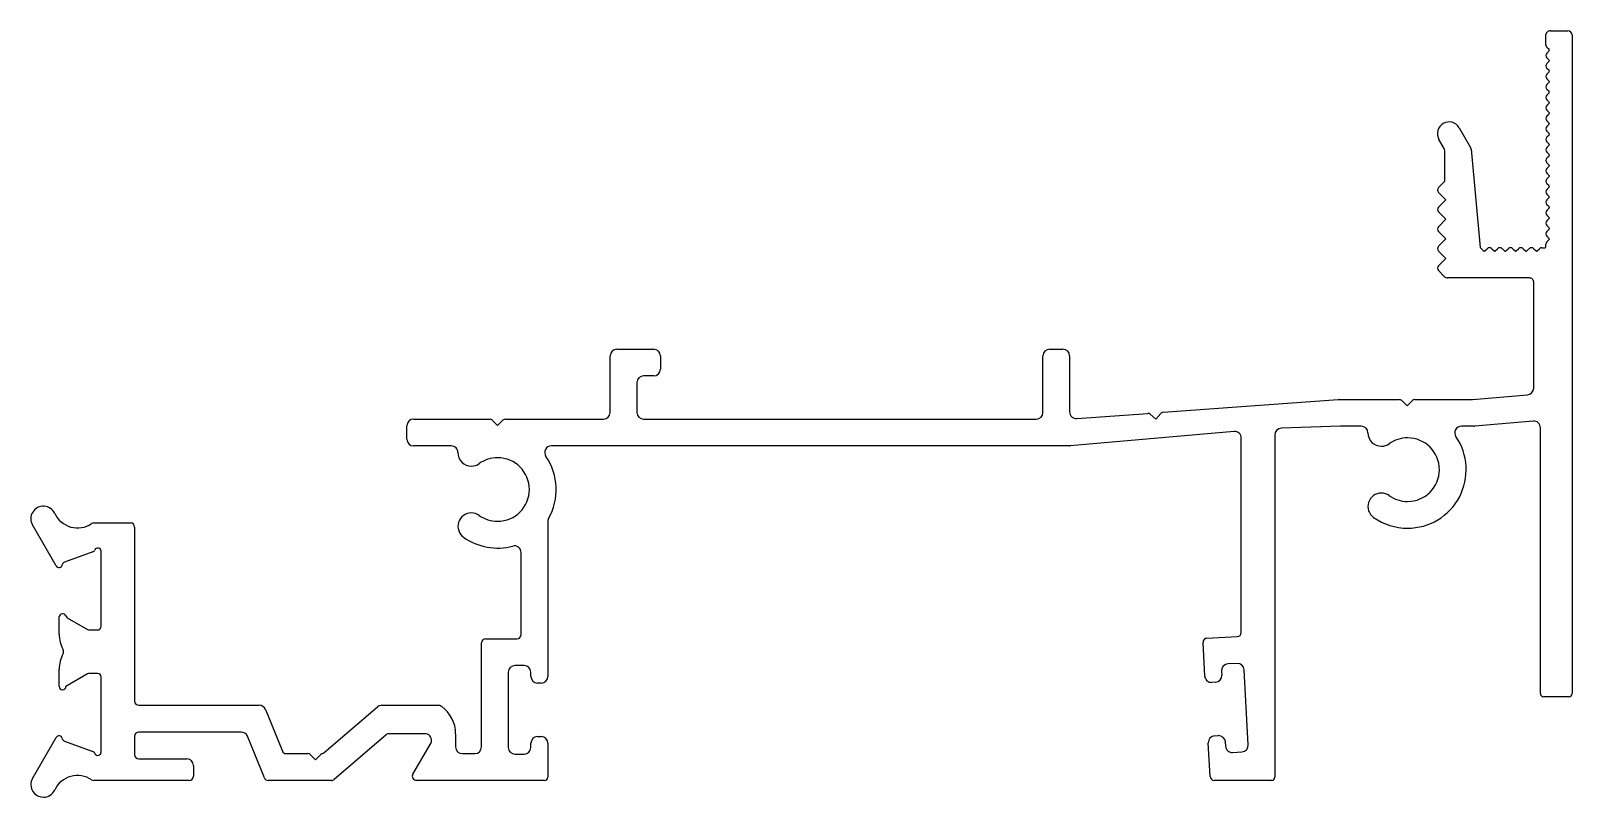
# Model space of a CAD drawing. Header units: inches. Extents: x -45.1 to 47, y -0.8 to 45.
import ezdxf

# ---------------------------------------------------------------- set-up
doc = ezdxf.new("R2010")
doc.units = ezdxf.units.IN
doc.header["$MEASUREMENT"] = 0
doc.layers.add('BEAD', color=152, linetype='Continuous')

msp = doc.modelspace()

# ---------------------------------------------------------------- linework, layer by layer
at = {"layer": 'BEAD', "color": 7, "linetype": 'Continuous'}
for p, q in [((45.411, 44.122), (45.411, 44.721)), ((45.661, 44.971), (46.731, 44.971)), ((46.981, 44.721), (46.981, 5.354)), ((45.605, 43.844), (45.47, 43.979)), ((45.47, 43.639), (45.605, 43.774)), ((45.605, 43.217), (45.47, 43.352)), ((45.47, 43.012), (45.605, 43.147)), ((45.605, 42.59), (45.47, 42.725)), ((45.47, 42.385), (45.605, 42.52)), ((45.605, 41.963), (45.47, 42.098)), ((45.47, 41.758), (45.605, 41.893)), ((45.605, 41.337), (45.47, 41.471)), ((45.47, 41.131), (45.605, 41.266)), ((45.605, 40.71), (45.47, 40.844)), ((45.47, 40.505), (45.605, 40.639)), ((45.605, 40.083), (45.47, 40.217)), ((45.47, 39.878), (45.605, 40.012)), ((40.235, 39.173), (40.912, 38)), ((45.605, 39.456), (45.47, 39.59)), ((45.47, 39.251), (45.605, 39.385)), ((45.605, 38.829), (45.47, 38.963)), ((45.47, 38.624), (45.605, 38.758)), ((39.336, 37.93), (39.023, 38.473)), ((39.37, 35.978), (39.37, 37.803)), ((40.945, 37.896), (41.474, 32.024)), ((45.605, 38.202), (45.47, 38.336)), ((45.47, 37.997), (45.605, 38.131)), ((45.605, 37.575), (45.47, 37.71)), ((45.47, 37.37), (45.605, 37.504)), ((45.605, 36.948), (45.47, 37.083)), ((45.47, 36.743), (45.605, 36.877)), ((38.988, 35.596), (39.37, 35.978)), ((45.605, 36.321), (45.47, 36.456)), ((45.47, 36.116), (45.605, 36.251)), ((39.429, 34.868), (38.988, 35.309)), ((45.605, 35.694), (45.47, 35.829)), ((45.47, 35.489), (45.605, 35.624)), ((45.605, 35.067), (45.47, 35.202)), ((45.47, 34.862), (45.605, 34.997)), ((38.988, 34.428), (39.429, 34.868)), ((39.429, 33.7), (38.988, 34.14)), ((45.605, 34.441), (45.47, 34.575)), ((45.47, 34.235), (45.605, 34.37)), ((38.988, 33.259), (39.429, 33.7)), ((45.605, 33.814), (45.47, 33.948)), ((45.47, 33.608), (45.605, 33.743)), ((45.605, 33.187), (45.47, 33.321)), ((39.429, 32.532), (38.988, 32.972)), ((38.988, 32.091), (39.429, 32.532)), ((45.47, 32.982), (45.605, 33.116)), ((45.605, 32.56), (45.47, 32.694)), ((45.47, 32.355), (45.605, 32.489)), ((39.429, 31.363), (38.988, 31.804)), ((38.988, 30.923), (39.429, 31.363)), ((41.474, 32.024), (41.689, 31.81)), ((41.759, 31.81), (41.894, 31.944)), ((42.181, 31.944), (42.316, 31.81)), ((42.386, 31.81), (42.521, 31.944)), ((42.808, 31.944), (42.942, 31.81)), ((43.013, 31.81), (43.148, 31.944)), ((43.435, 31.944), (43.569, 31.81)), ((43.64, 31.81), (43.774, 31.944)), ((44.062, 31.944), (44.196, 31.81)), ((44.267, 31.81), (44.401, 31.944)), ((44.689, 31.944), (44.823, 31.81)), ((44.894, 31.81), (45.028, 31.944)), ((45.172, 32.004), (45.36, 32.004)), ((45.411, 32.055), (45.411, 32.211)), ((39.356, 30.268), (38.988, 30.635)), ((44.431, 30.195), (39.532, 30.195)), ((44.681, 23.614), (44.681, 29.945)), ((-10.099, 25.938), (-7.899, 25.938)), ((15.761, 25.938), (16.555, 25.938)), ((-10.499, 22.154), (-10.499, 25.538)), ((-7.499, 25.538), (-7.499, 24.738)), ((15.361, 22.154), (15.361, 25.538)), ((16.955, 25.538), (16.955, 22.185)), ((-7.899, 24.338), (-8.499, 24.338)), ((-8.899, 23.938), (-8.899, 22.154)), ((41.024, 22.928), (44.315, 23.216)), ((22.535, 22.165), (32.991, 22.925)), ((33.021, 22.926), (36.654, 22.926)), ((36.798, 22.867), (37.118, 22.546)), ((37.118, 22.546), (37.439, 22.867)), ((37.582, 22.926), (40.988, 22.926)), ((-22.649, 20.554), (-22.649, 21.354)), ((-22.249, 21.754), (-17.69, 21.754)), ((-17.546, 21.695), (-17.226, 21.374)), ((-17.226, 21.374), (-16.905, 21.695)), ((-16.762, 21.754), (-10.899, 21.754)), ((-8.499, 21.754), (14.961, 21.754)), ((17.384, 21.791), (21.62, 22.099)), ((21.767, 22.05), (22.106, 21.758)), ((22.106, 21.758), (22.396, 22.095)), ((33.138, 21.332), (29.596, 21.205)), ((34.38, 21.332), (33.153, 21.332)), ((41.128, 21.332), (40.366, 21.332)), ((44.646, 21.638), (41.163, 21.334)), ((45.081, 5.354), (45.081, 21.24)), ((26.776, 21.013), (16.978, 20.156)), ((27.211, 8.998), (27.211, 20.614)), ((29.211, 20.805), (29.211, 0.354)), ((-19.991, 20.154), (-22.249, 20.154)), ((16.943, 20.154), (-14.011, 20.154)), ((-14.218, 15.688), (-14.218, 10.854)), ((-43.602, 12.98), (-45.013, 15.425)), ((-41.344, 15.55), (-39.164, 15.55)), ((-38.914, 15.3), (-38.914, 4.894)), ((-40.914, 9.35), (-40.914, 13.85)), ((-41.417, 13.812), (-43.101, 13.199)), ((-15.818, 8.874), (-15.818, 13.778)), ((-14.218, 10.854), (-14.218, 6.374)), ((-43.414, 8.896), (-43.414, 9.924)), ((-42.933, 9.877), (-41.721, 9.177)), ((-41.619, 9.15), (-41.114, 9.15)), ((-18.188, 2.154), (-18.188, 8.374)), ((-17.938, 8.624), (-16.068, 8.624)), ((25.029, 6.394), (24.925, 8.391)), ((25.161, 8.654), (26.974, 8.749)), ((-43.414, 5.776), (-43.414, 6.804)), ((-41.721, 6.523), (-43.014, 5.776)), ((-41.114, 6.55), (-41.619, 6.55)), ((-16.588, 6.624), (-16.588, 2.124)), ((-15.638, 7.024), (-16.188, 7.024)), ((-15.238, 6.374), (-15.238, 6.624)), ((26.035, 6.697), (26.048, 6.447)), ((26.962, 7.146), (26.413, 7.117)), ((27.618, 2.273), (27.383, 6.767)), ((-40.914, 1.85), (-40.914, 6.35)), ((-14.618, 5.974), (-14.838, 5.974)), ((25.669, 6.027), (25.45, 6.015)), ((-38.664, 4.644), (-31.469, 4.644)), ((-24.136, 4.644), (-20.797, 4.644)), ((46.781, 5.154), (45.281, 5.154)), ((-31.098, 4.395), (-30.086, 1.91)), ((-27.58, 1.815), (-24.396, 4.548)), ((-38.914, 2.794), (-38.914, 1.694)), ((-32.544, 3.044), (-38.664, 3.044)), ((-31.161, 0.31), (-32.174, 2.795)), ((-23.878, 2.884), (-26.989, 0.214)), ((-21.567, 2.944), (-23.715, 2.944)), ((-19.73, 2.944), (-19.73, 2.154)), ((-14.838, 2.774), (-14.618, 2.774)), ((25.617, 2.819), (25.837, 2.831)), ((-45.013, 0.275), (-43.602, 2.72)), ((-43.101, 2.501), (-41.417, 1.888)), ((-22.285, 0.529), (-21.202, 2.406)), ((-15.238, 2.124), (-15.238, 2.374)), ((-14.218, 2.374), (-14.218, 0.354)), ((25.344, 0.391), (25.239, 2.399)), ((26.257, 2.452), (26.27, 2.203)), ((26.691, 1.824), (27.24, 1.853)), ((-38.664, 1.444), (-35.798, 1.444)), ((-35.398, 1.044), (-35.398, 0.4)), ((-29.854, 1.754), (-28.57, 1.754)), ((-28.427, 1.695), (-28.106, 1.374)), ((-28.106, 1.374), (-27.779, 1.701)), ((-19.33, 1.754), (-18.588, 1.754)), ((-16.188, 1.724), (-15.638, 1.724)), ((-35.648, 0.15), (-41.344, 0.15)), ((-27.151, 0.154), (-30.93, 0.154)), ((-14.418, 0.154), (-22.069, 0.154)), ((29.011, 0.154), (25.593, 0.154))]:
    msp.add_line(p, q, dxfattribs=at)
for centre, radius, start, end in [((45.661, 44.721), 0.25, 89.99996, 180.00004), ((46.731, 44.721), 0.25, 0, 90), ((45.614, 44.122), 0.203, 180, 225), ((45.614, 43.495), 0.203, 135, 180), ((45.614, 43.495), 0.203, 180, 225), ((45.569, 43.809), 0.05, 314.99996, 45.00004), ((45.614, 42.869), 0.203, 135, 180), ((45.614, 42.869), 0.203, 180, 225), ((45.614, 42.242), 0.203, 135, 180), ((45.569, 43.182), 0.05, 314.99996, 45.00004), ((45.569, 42.555), 0.05, 314.99996, 45.00004), ((45.614, 42.242), 0.203, 180, 225), ((45.614, 41.615), 0.203, 135, 180), ((45.614, 41.615), 0.203, 180, 225), ((45.569, 41.928), 0.05, 314.99996, 45.00004), ((45.614, 40.988), 0.203, 135, 180), ((45.614, 40.988), 0.203, 180, 225), ((45.569, 41.301), 0.05, 314.99996, 45.00004), ((45.569, 40.674), 0.05, 314.99996, 45.00004), ((45.614, 40.361), 0.203, 135, 180), ((45.614, 40.361), 0.203, 180, 225), ((45.614, 39.734), 0.203, 135, 180), ((45.614, 39.734), 0.203, 180, 225), ((45.569, 40.047), 0.05, 314.99996, 45.00004), ((39.629, 38.823), 0.7, 30.00001, 210.00001), ((45.614, 39.107), 0.203, 135, 180), ((45.614, 39.107), 0.203, 180, 225), ((45.569, 39.42), 0.05, 314.99996, 45.00004), ((45.569, 38.794), 0.05, 314.99996, 45.00004), ((39.116, 37.803), 0.254, 0, 29.99996), ((40.692, 37.873), 0.254, 5.14986, 30), ((45.614, 38.48), 0.203, 135, 180), ((45.614, 38.48), 0.203, 180, 225), ((45.614, 37.853), 0.203, 135, 180), ((45.614, 37.853), 0.203, 180, 225), ((45.569, 38.167), 0.05, 314.99996, 45.00004), ((45.614, 37.226), 0.203, 135, 180), ((45.614, 37.226), 0.203, 180, 225), ((45.569, 37.54), 0.05, 314.99996, 45.00004), ((45.569, 36.913), 0.05, 314.99996, 45.00004), ((45.614, 36.599), 0.203, 135, 180), ((45.614, 36.599), 0.203, 180, 225), ((45.614, 35.972), 0.203, 135, 180), ((45.614, 35.972), 0.203, 180, 225), ((45.569, 36.286), 0.05, 314.99996, 45.00004), ((39.132, 35.452), 0.203, 135, 180), ((39.132, 35.452), 0.203, 180, 225), ((45.614, 35.346), 0.203, 135, 180), ((45.614, 35.346), 0.203, 180, 225), ((45.569, 35.659), 0.05, 314.99996, 45.00004), ((45.569, 35.032), 0.05, 314.99996, 45.00004), ((39.132, 34.284), 0.203, 135, 180), ((39.132, 34.284), 0.203, 180, 225), ((45.614, 34.719), 0.203, 135, 180), ((45.614, 34.719), 0.203, 180, 225), ((45.614, 34.092), 0.203, 135, 180), ((45.614, 34.092), 0.203, 180, 225), ((45.569, 34.405), 0.05, 314.99996, 45.00004), ((39.132, 33.116), 0.203, 135, 180), ((45.614, 33.465), 0.203, 135, 180), ((45.614, 33.465), 0.203, 180, 225), ((45.569, 33.778), 0.05, 314.99996, 45.00004), ((45.569, 33.151), 0.05, 314.99996, 45.00004), ((39.132, 33.116), 0.203, 180, 225), ((45.614, 32.838), 0.203, 135, 180), ((45.614, 32.838), 0.203, 180, 225), ((45.614, 32.211), 0.203, 135, 180), ((45.569, 32.524), 0.05, 314.99996, 45.00004), ((39.132, 31.947), 0.203, 135, 180), ((39.132, 31.947), 0.203, 180, 225), ((41.724, 31.845), 0.05, 224.99996, 315.00004), ((42.037, 31.801), 0.203, 90, 135), ((42.037, 31.801), 0.203, 45, 90), ((42.351, 31.845), 0.05, 224.99996, 315.00004), ((42.664, 31.801), 0.203, 90, 135), ((42.664, 31.801), 0.203, 45, 90), ((42.978, 31.845), 0.05, 224.99996, 315.00004), ((43.291, 31.801), 0.203, 90, 135), ((43.291, 31.801), 0.203, 45, 90), ((43.605, 31.845), 0.05, 224.99996, 315.00004), ((43.918, 31.801), 0.203, 90, 135), ((43.918, 31.801), 0.203, 45, 90), ((44.232, 31.845), 0.05, 224.99996, 315.00004), ((44.545, 31.801), 0.203, 90, 135), ((44.545, 31.801), 0.203, 45, 90), ((44.859, 31.845), 0.05, 224.99996, 315.00004), ((45.172, 31.801), 0.203, 90, 135), ((45.36, 32.055), 0.0508, 270, 0), ((39.132, 30.779), 0.203, 135, 180), ((39.132, 30.779), 0.203, 180, 225), ((39.532, 30.445), 0.25, 225.00016, 270.00008), ((44.431, 29.945), 0.25, 360, 90.00004), ((-10.099, 25.538), 0.4, 90, 180), ((-7.899, 25.538), 0.4, 0, 90), ((15.761, 25.538), 0.4, 90, 180), ((16.555, 25.538), 0.4, 360, 90), ((-8.499, 23.938), 0.4, 90, 180), ((-7.899, 24.738), 0.4, 270, 360), ((44.281, 23.614), 0.4, 275, 0), ((-10.899, 22.154), 0.4, 270, 0), ((-8.499, 22.154), 0.4, 180, 270), ((14.961, 22.154), 0.4, 270, 0), ((17.355, 22.19), 0.4, 180.72942, 274.15568), ((22.55, 21.963), 0.203, 94.15568, 139.25708), ((33.021, 22.52), 0.406, 90, 94.15568), ((36.654, 22.723), 0.203, 45, 90), ((37.582, 22.723), 0.203, 90, 135), ((40.988, 23.333), 0.406, 270, 275), ((-22.249, 21.354), 0.4, 90, 180), ((-17.69, 21.551), 0.203, 45, 90), ((-16.762, 21.551), 0.203, 90, 135), ((21.634, 21.896), 0.203, 49.25708, 94.15568), ((29.611, 20.805), 0.4, 92.05644, 180), ((33.153, 20.926), 0.406, 90, 92.05644), ((34.38, 20.932), 0.4, 360, 90), ((40.366, 20.932), 0.4, 90, 214.33999), ((41.128, 21.739), 0.406, 270, 275), ((44.681, 21.24), 0.4, 360, 95), ((-22.249, 20.554), 0.4, 180, 270), ((26.811, 20.614), 0.4, 360, 95), ((35.58, 20.932), 0.8, 180, 270), ((35.58, 20.932), 0.8, 270, 305.43094), ((37.146, 18.732), 1.9, 90, 125.43094), ((37.146, 18.732), 3.5, 270, 34.33999), ((37.146, 18.732), 1.9, 270, 90), ((-19.991, 19.754), 0.4, 359.59617, 90), ((-18.791, 19.746), 0.8, 179.59617, 270), ((-17.226, 17.546), 1.9, 90, 125.43094), ((-17.226, 17.546), 1.9, 270, 90), ((-14.011, 19.754), 0.4, 90, 214.49061), ((-17.226, 17.546), 3.5, 330.30179, 34.49061), ((16.943, 20.561), 0.406, 270, 275), ((-18.791, 19.746), 0.8, 270, 305.43094), ((35.58, 16.532), 0.8, 90, 234.56906), ((35.58, 16.532), 0.8, 54.56906, 90), ((37.146, 18.732), 1.9, 234.56906, 270), ((-44.364, 15.8), 0.75, 24.97497, 210), ((-42.324, 16.75), 1.5, 204.97497, 304.04773), ((-18.791, 15.346), 0.8, 90, 234.56906), ((-18.791, 15.346), 0.8, 54.56906, 90), ((-17.226, 17.546), 1.9, 234.56906, 270), ((-13.968, 15.688), 0.25, 150.30179, 180), ((37.146, 18.732), 3.5, 234.56906, 270), ((-41.344, 15.3), 0.25, 90, 124.04773), ((-39.164, 15.3), 0.25, 0, 90), ((-41.486, 14.003), 0.203, 290, 337.65284), ((-41.114, 13.85), 0.2, 360, 157.65284), ((-17.226, 17.546), 3.5, 234.56906, 284.97007), ((-16.218, 13.778), 0.4, 360, 104.97007), ((-43.428, 13.08), 0.2, 210, 349.73711), ((-43.032, 13.008), 0.203, 110, 169.73711), ((-43.214, 9.924), 0.2, 18.76254, 180), ((-42.832, 10.053), 0.203, 198.76254, 240), ((-41.114, 9.35), 0.2, 270, 0), ((-41.414, 8.896), 2, 180, 207.64821), ((-41.619, 9.353), 0.203, 240, 270), ((-17.938, 8.374), 0.25, 90, 180), ((-16.068, 8.874), 0.25, 270, 0), ((25.174, 8.404), 0.25, 93, 183), ((26.961, 8.998), 0.25, 273, 360), ((-41.414, 6.804), 2, 152.35179, 180), ((-43.41, 7.85), 0.254, 332.35179, 27.64821), ((-41.619, 6.347), 0.203, 90, 120), ((-41.114, 6.35), 0.2, 0, 90), ((-16.188, 6.624), 0.4, 90, 180), ((-15.638, 6.624), 0.4, 360, 90), ((25.648, 6.426), 0.4, 273, 3), ((26.434, 6.718), 0.4, 93, 183), ((26.983, 6.746), 0.4, 3, 93), ((-43.214, 5.776), 0.2, 180, 0), ((-14.838, 6.374), 0.4, 180, 270), ((-14.618, 6.374), 0.4, 270, 0), ((25.429, 6.414), 0.4, 183, 273), ((-38.664, 4.894), 0.25, 180, 270), ((-31.469, 4.244), 0.4, 22.17321, 90), ((-24.136, 4.244), 0.4, 90, 130.63387), ((-20.797, 4.244), 0.4, 54.34091, 90), ((45.281, 5.354), 0.2, 180, 270), ((46.781, 5.354), 0.2, 270, 0), ((-21.73, 2.944), 2, 0, 54.34091), ((-43.428, 2.62), 0.2, 10.26289, 150), ((-38.664, 2.794), 0.25, 90, 180), ((-32.544, 2.644), 0.4, 22.17321, 90), ((-23.715, 2.694), 0.25, 90, 130.63387), ((-21.567, 2.544), 0.4, 355.83275, 90), ((-14.838, 2.374), 0.4, 90, 180), ((-14.618, 2.374), 0.4, 0, 90), ((25.638, 2.42), 0.4, 93, 183), ((25.858, 2.431), 0.4, 3, 93), ((-43.032, 2.692), 0.203, 190.26289, 250), ((-41.486, 1.697), 0.203, 22.34716, 70), ((-41.114, 1.85), 0.2, 202.34716, 0), ((-29.854, 2.004), 0.25, 202.17321, 270), ((-21.422, 2.533), 0.254, 330, 355.83275), ((-19.33, 2.154), 0.4, 180, 270), ((-18.588, 2.154), 0.4, 270, 0), ((-16.188, 2.124), 0.4, 180, 270), ((-15.638, 2.124), 0.4, 270, 360), ((26.67, 2.224), 0.4, 183, 273), ((27.219, 2.252), 0.4, 273, 3), ((-38.664, 1.694), 0.25, 180, 270), ((-35.798, 1.044), 0.4, 360, 90), ((-28.57, 1.551), 0.203, 45, 90), ((-27.599, 1.522), 0.254, 106.68018, 134.99999), ((-27.745, 2.008), 0.254, 286.68018, 310.63386), ((-44.364, -0.1), 0.75, 150, 180), ((-42.324, -1.05), 1.5, 55.95227, 155.02503), ((-41.344, 0.4), 0.25, 235.95227, 270), ((-35.648, 0.4), 0.25, 270, 360), ((-30.93, 0.404), 0.25, 202.17321, 270), ((-27.151, 0.404), 0.25, 270, 310.63387), ((-22.069, 0.404), 0.25, 150, 270), ((-14.418, 0.354), 0.2, 270, 0), ((25.593, 0.404), 0.25, 183, 270), ((29.011, 0.354), 0.2, 270, 0), ((-44.364, -0.1), 0.75, 180, 270), ((-44.364, -0.1), 0.75, 270, 335.02503)]:
    msp.add_arc(centre, radius, start, end, dxfattribs=at)

doc.saveas('drawing.dxf')
